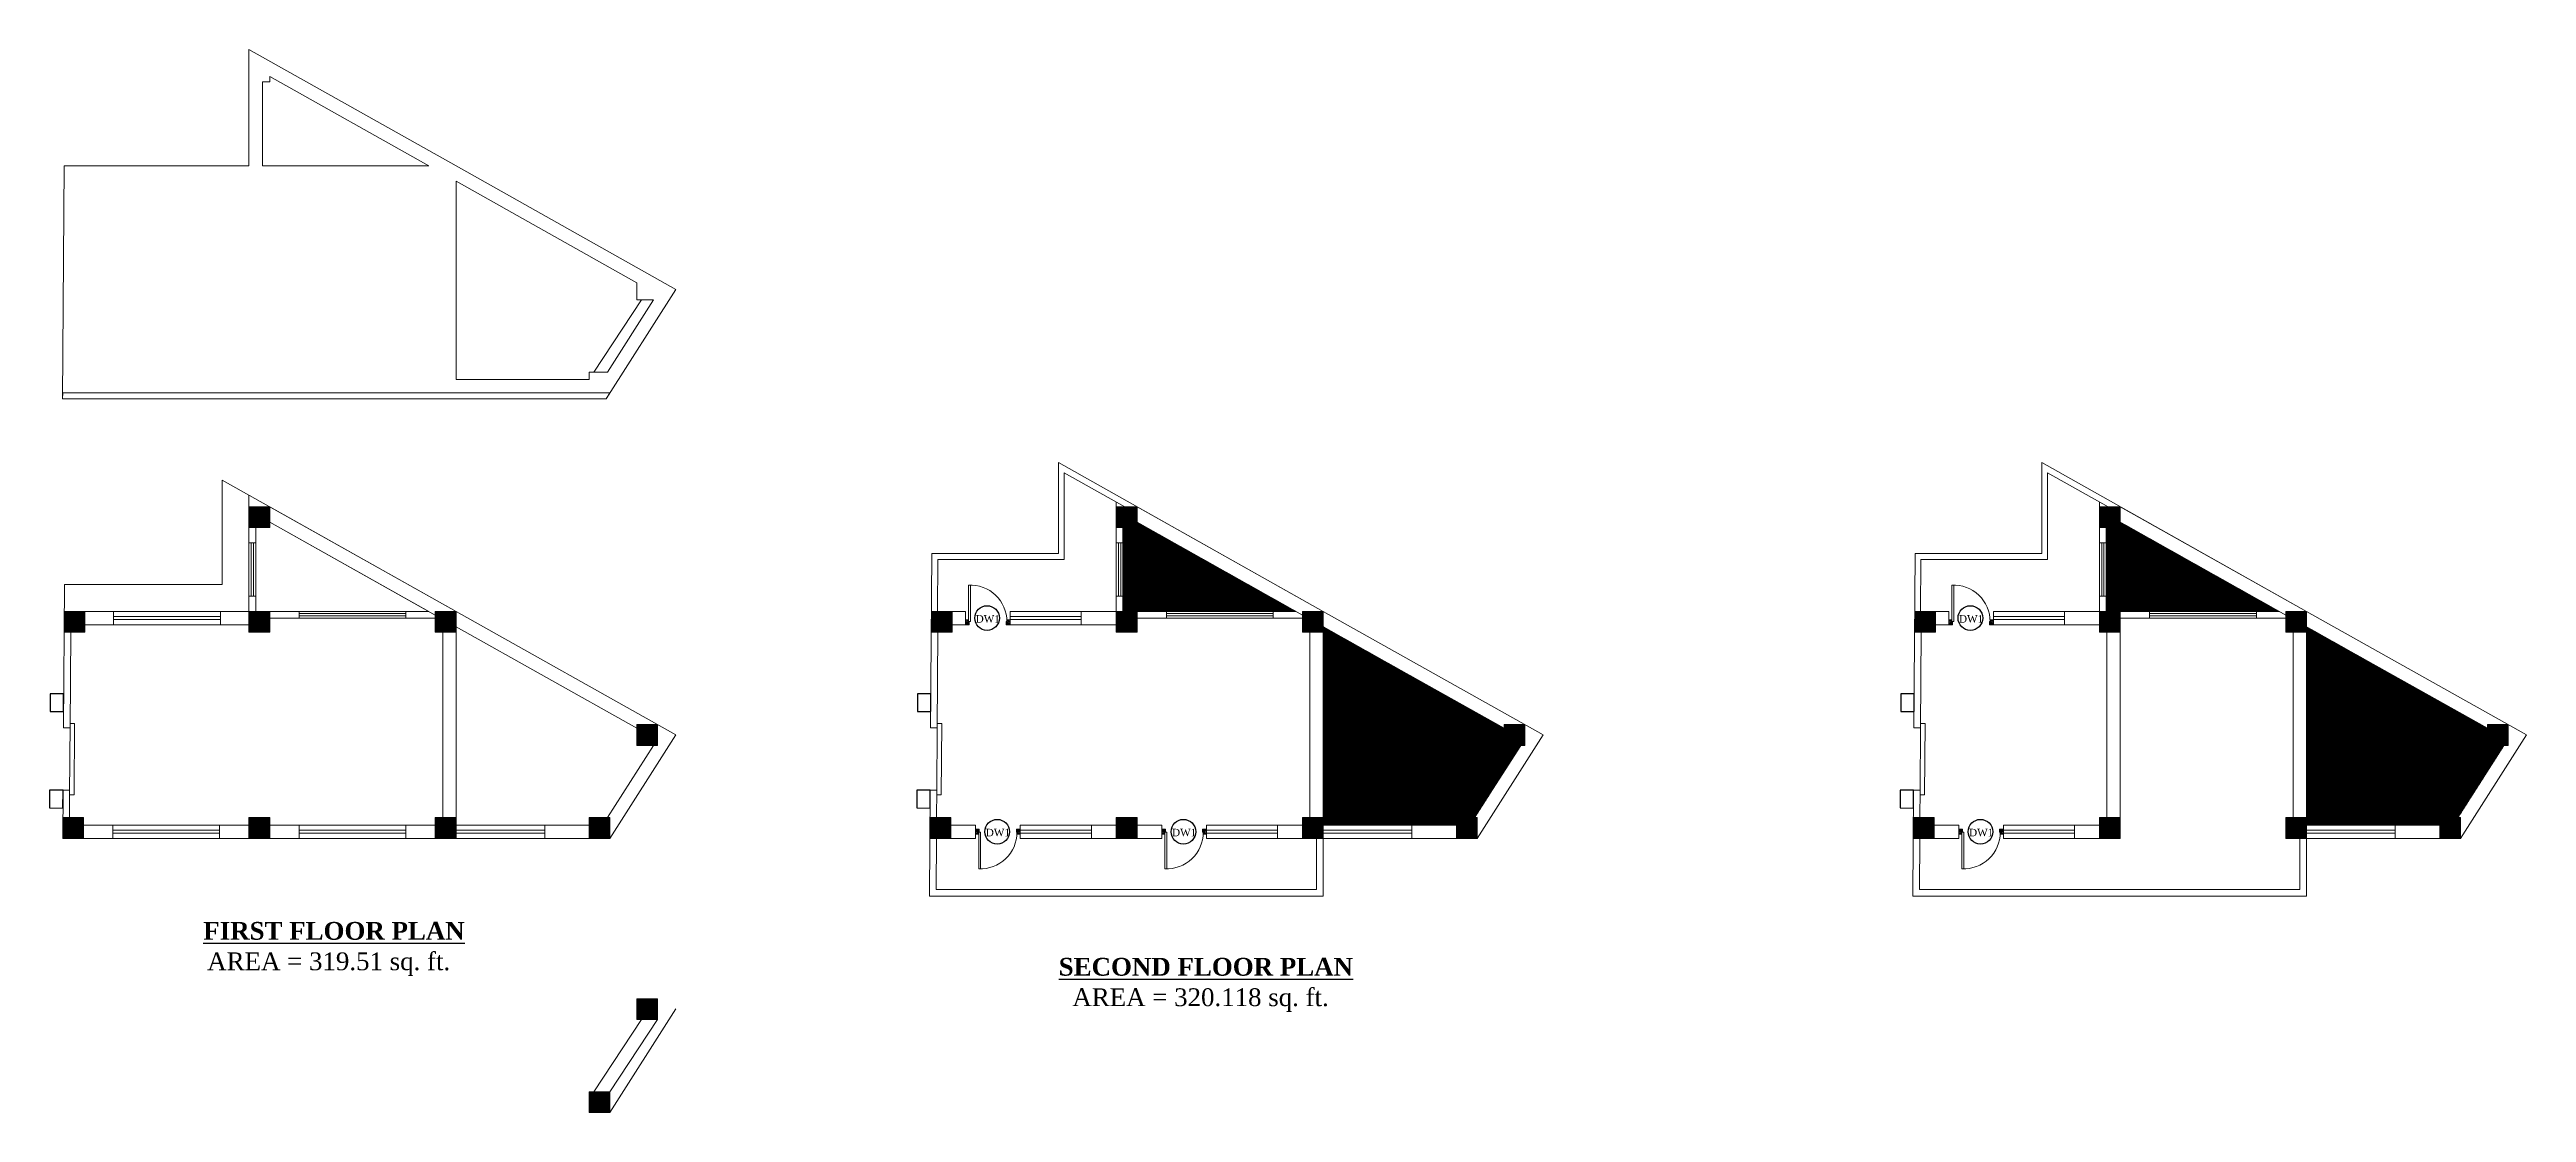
# Model space of a CAD drawing. Header units: inches. Extents: x 4069 to 291496, y -47643 to 12535.
# Drawn here: x 87554 to 89224, y -1757 to -1040 of the extents above; entities that cross this region are included whole.
import ezdxf

# ---------------------------------------------------------------- set-up
doc = ezdxf.new("R2010")
doc.units = ezdxf.units.IN
doc.header["$LTSCALE"] = 5
doc.header["$MEASUREMENT"] = 0
doc.layers.add('A-WALL', color=7, linetype='Continuous', lineweight=9)
doc.layers.add('DOOR', color=62, linetype='Continuous', lineweight=0)
doc.layers.add('TEXT', color=6, linetype='Continuous')
doc.layers.add('WALL', color=7, linetype='Continuous')
doc.styles.add('ordinary', font='times.ttf')

# ---------------------------------------------------------------- blocks, each defined once
blk = doc.blocks.new('A$C27B36B59')
at = {"layer": 'DOOR'}
for p, q in [((0, 4), (0, 0)), ((2.5, 4), (0, 4)), ((0, 0), (3, 0)), ((2.5, 2.5), (2.5, 4)), ((3, 2.5), (2.5, 2.5)), ((3, 0), (3, 2.5))]:
    blk.add_line(p, q, dxfattribs=at)
for centre, radius, start, end in [((-1.4, -0.5), 4.75, 22.1411, 72.838), ((1.3, 2.1), 1.64, 45.138, 144.8948), ((2.2, 0.3), 2.49, 83.3149, 152.658), ((0.1, 0.4), 2.05, 349.4875, 93.6805), ((2, -0.5), 2.01, 58.7447, 166.495), ((-0.1, 0.3), 1.13, 343.542, 86.947), ((2.1, -0.4), 1.17, 38.2816, 160.1519)]:
    blk.add_arc(centre, radius, start, end, dxfattribs=at)
blk = doc.blocks.new('D2')
at = {"layer": 'DOOR'}
for p, q in [((74474, 24047.6), (74474, 24018.1)), ((74474, 24047.6), (74475.5, 24047.6)), ((74475.5, 24047.6), (74475.5, 24018.1))]:
    blk.add_line(p, q, dxfattribs=at)
blk.add_arc((74474, 24047.6), 29.5, 180, 272.9146, dxfattribs=at)
at = {"layer": 'DOOR', "xscale": -1, "rotation": 180}
blk.add_blockref('A$C27B36B59', (74442, 24050.1), dxfattribs=at)
at = {"layer": 'DOOR', "rotation": 180}
blk.add_blockref('A$C27B36B59', (74478, 24050.1), dxfattribs=at)

msp = doc.modelspace()

# ---------------------------------------------------------------- hatches: boundary and pattern name
at = {"layer": 'A-WALL', "ltscale": 5}
h = msp.add_hatch(dxfattribs=at)
h.set_pattern_fill('ANSI31', color=256)
h.set_pattern_definition([(45, (63266.50053, -3000.98769), (-0.08838834765, 0.08838834765), [])])
h.paths.add_polyline_path([(87702.57855, -1348.26654), (87688.57855, -1348.26654), (87688.57855, -1362.26654), (87702.57855, -1362.26654)])
h = msp.add_hatch(dxfattribs=at)
h.set_pattern_fill('ANSI31', color=256)
h.set_pattern_definition([(45, (63851.14667, -3000.98769), (-0.08838834765, 0.08838834765), [])])
h.paths.add_polyline_path([(88287.22469, -1348.26654), (88273.22469, -1348.26654), (88273.22469, -1362.26654), (88287.22469, -1362.26654)])
h = msp.add_hatch(dxfattribs=at)
h.set_pattern_fill('ANSI31', color=256)
h.set_pattern_definition([(45, (64514.01647, -3000.98769), (-0.08838834765, 0.08838834765), [])])
h.paths.add_polyline_path([(88950.09449, -1348.26654), (88936.09449, -1348.26654), (88936.09449, -1362.26654), (88950.09449, -1362.26654)])
h = msp.add_hatch(dxfattribs=at)
h.set_pattern_fill('ANSI31', color=256)
h.set_pattern_definition([(45, (584.64614, 0), (-0.08838834765, 0.08838834765), [])])
h.paths.add_polyline_path([(88287.22469, -1358.58893), (88287.22469, -1362.26654), (88277.72469, -1362.26654), (88277.72469, -1418.79134), (88282.22469, -1418.79134), (88287.22469, -1418.79134), (88394.41285, -1418.79134)])
h = msp.add_hatch(dxfattribs=at)
h.set_pattern_fill('ANSI31', color=256)
h.set_pattern_definition([(45, (1247.51594, 0), (-0.08838834765, 0.08838834765), [])])
h.paths.add_polyline_path([(88950.09449, -1358.58893), (88950.09449, -1362.26654), (88940.59449, -1362.26654), (88940.59449, -1418.79134), (88945.09449, -1418.79134), (88950.09449, -1418.79134), (89057.28266, -1418.79134)])
h = msp.add_hatch(dxfattribs=at)
h.set_pattern_fill('ANSI31', color=256)
h.set_pattern_definition([(45, (63251.52771, -3071.51249), (-0.08838834765, 0.08838834765), [])])
h.paths.add_polyline_path([(87577.98461, -1432.79134), (87577.98461, -1418.79134), (87563.98461, -1418.79134), (87563.98461, -1432.79134)])
h = msp.add_hatch(dxfattribs=at)
h.set_pattern_fill('ANSI31', color=256)
h.set_pattern_definition([(45, (63266.50053, -3071.51249), (-0.08838834765, 0.08838834765), [])])
h.paths.add_polyline_path([(87702.57855, -1418.79134), (87688.57855, -1418.79134), (87688.57855, -1432.79134), (87702.57855, -1432.79134)])
h = msp.add_hatch(dxfattribs=at)
h.set_pattern_fill('ANSI31', color=256)
h.set_pattern_definition([(45, (63282.4462, -3071.51249), (-0.08838834765, 0.08838834765), [])])
h.paths.add_polyline_path([(87828.14534, -1432.79134), (87828.14534, -1418.79134), (87814.14534, -1418.79134), (87814.14534, -1432.79134)])
h = msp.add_hatch(dxfattribs=at)
h.set_pattern_fill('ANSI31', color=256)
h.set_pattern_definition([(45, (63836.17385, -3071.51249), (-0.08838834765, 0.08838834765), [])])
h.paths.add_polyline_path([(88162.63076, -1432.79134), (88162.63076, -1418.79134), (88148.63076, -1418.79134), (88148.63076, -1432.79134)])
h = msp.add_hatch(dxfattribs=at)
h.set_pattern_fill('ANSI31', color=256)
h.set_pattern_definition([(45, (63851.14667, -3071.51249), (-0.08838834765, 0.08838834765), [])])
h.paths.add_polyline_path([(88287.22469, -1418.79134), (88273.22469, -1418.79134), (88273.22469, -1432.79134), (88287.22469, -1432.79134)])
h = msp.add_hatch(dxfattribs=at)
h.set_pattern_fill('ANSI31', color=256)
h.set_pattern_definition([(45, (63867.09235, -3071.51249), (-0.08838834765, 0.08838834765), [])])
h.paths.add_polyline_path([(88412.79148, -1432.79134), (88412.79148, -1418.79134), (88398.79148, -1418.79134), (88398.79148, -1432.79134)])
h = msp.add_hatch(dxfattribs=at)
h.set_pattern_fill('ANSI31', color=256)
h.set_pattern_definition([(45, (64499.04365, -3071.51249), (-0.08838834765, 0.08838834765), [])])
h.paths.add_polyline_path([(88825.50056, -1432.79134), (88825.50056, -1418.79134), (88811.50056, -1418.79134), (88811.50056, -1432.79134)])
h = msp.add_hatch(dxfattribs=at)
h.set_pattern_fill('ANSI31', color=256)
h.set_pattern_definition([(45, (64514.01647, -3071.51249), (-0.08838834765, 0.08838834765), [])])
h.paths.add_polyline_path([(88950.09449, -1418.79134), (88936.09449, -1418.79134), (88936.09449, -1432.79134), (88950.09449, -1432.79134)])
h = msp.add_hatch(dxfattribs=at)
h.set_pattern_fill('ANSI31', color=256)
h.set_pattern_definition([(45, (64529.96215, -3071.51249), (-0.08838834765, 0.08838834765), [])])
h.paths.add_polyline_path([(89075.66128, -1432.79134), (89075.66128, -1418.79134), (89061.66128, -1418.79134), (89061.66128, -1432.79134)])
h = msp.add_hatch(dxfattribs=at)
h.set_pattern_fill('ANSI31', color=256)
h.paths.add_polyline_path([(88545.8648, -1509.11231), (88534.67812, -1509.11231), (88534.67812, -1497.57157), (88412.79148, -1429.11373), (88412.79148, -1432.79134), (88412.79148, -1562.79134), (88502.58241, -1562.79134), (88502.58241, -1557.79134), (88514.83378, -1557.79134)])
h = msp.add_hatch(dxfattribs=at)
h.set_pattern_fill('ANSI31', color=256)
h.set_pattern_definition([(45, (662.8698, 0), (-0.08838834765, 0.08838834765), [])])
h.paths.add_polyline_path([(89208.7346, -1509.11231), (89197.54792, -1509.11231), (89197.54792, -1497.57157), (89075.66128, -1429.11373), (89075.66128, -1432.79134), (89075.66128, -1562.79134), (89165.45221, -1562.79134), (89165.45221, -1557.79134), (89177.70358, -1557.79134)])
h = msp.add_hatch(dxfattribs=at)
h.set_pattern_fill('ANSI31', color=256)
h.set_pattern_definition([(45, (63418.33285, -2998.83345), (-0.08838834765, 0.08838834765), [])])
h.paths.add_polyline_path([(87950.03198, -1495.11231), (87950.03198, -1509.11231), (87964.03198, -1509.11231), (87964.03198, -1495.11231)])
h = msp.add_hatch(dxfattribs=at)
h.set_pattern_fill('ANSI31', color=256)
h.set_pattern_definition([(45, (64002.97899, -2998.83345), (-0.08838834765, 0.08838834765), [])])
h.paths.add_polyline_path([(88534.67812, -1495.11231), (88534.67812, -1509.11231), (88548.67812, -1509.11231), (88548.67812, -1495.11231)])
h = msp.add_hatch(dxfattribs=at)
h.set_pattern_fill('ANSI31', color=256)
h.set_pattern_definition([(45, (64665.84879, -2998.83345), (-0.08838834765, 0.08838834765), [])])
h.paths.add_polyline_path([(89197.54792, -1495.11231), (89197.54792, -1509.11231), (89211.54792, -1509.11231), (89211.54792, -1495.11231)])
h = msp.add_hatch(dxfattribs=at)
h.set_pattern_fill('ANSI31', color=256)
h.set_pattern_definition([(45, (63250.62014, -3061.5127), (-0.08838834765, 0.08838834765), [])])
h.paths.add_polyline_path([(87563.07705, -1557.79156), (87563.07705, -1571.79156), (87577.07705, -1571.79156), (87577.07705, -1557.79156)])
h = msp.add_hatch(dxfattribs=at)
h.set_pattern_fill('ANSI31', color=256)
h.set_pattern_definition([(45, (63266.50053, -3061.51249), (-0.08838834765, 0.08838834765), [])])
h.paths.add_polyline_path([(87702.57855, -1557.79134), (87688.57855, -1557.79134), (87688.57855, -1571.79134), (87702.57855, -1571.79134)])
h = msp.add_hatch(dxfattribs=at)
h.set_pattern_fill('ANSI31', color=256)
h.set_pattern_definition([(45, (63282.4462, -3061.51249), (-0.08838834765, 0.08838834765), [])])
h.paths.add_polyline_path([(87814.14534, -1557.79134), (87814.14534, -1571.79134), (87828.14534, -1571.79134), (87828.14534, -1557.79134)])
h = msp.add_hatch(dxfattribs=at)
h.set_pattern_fill('ANSI31', color=256)
h.set_pattern_definition([(45, (63386.23713, -3061.51249), (-0.08838834765, 0.08838834765), [])])
h.paths.add_polyline_path([(87917.93626, -1557.79134), (87917.93626, -1571.79134), (87931.93626, -1571.79134), (87931.93626, -1557.79134)])
h = msp.add_hatch(dxfattribs=at)
h.set_pattern_fill('ANSI31', color=256)
h.set_pattern_definition([(45, (63835.26629, -3061.5127), (-0.08838834765, 0.08838834765), [])])
h.paths.add_polyline_path([(88147.72319, -1557.79156), (88147.72319, -1571.79156), (88161.72319, -1571.79156), (88161.72319, -1557.79156)])
h = msp.add_hatch(dxfattribs=at)
h.set_pattern_fill('ANSI31', color=256)
h.set_pattern_definition([(45, (63851.14667, -3061.51249), (-0.08838834765, 0.08838834765), [])])
h.paths.add_polyline_path([(88287.22469, -1557.79134), (88273.22469, -1557.79134), (88273.22469, -1571.79134), (88287.22469, -1571.79134)])
h = msp.add_hatch(dxfattribs=at)
h.set_pattern_fill('ANSI31', color=256)
h.set_pattern_definition([(45, (63867.09235, -3061.51249), (-0.08838834765, 0.08838834765), [])])
h.paths.add_polyline_path([(88398.79148, -1557.79134), (88398.79148, -1571.79134), (88412.79148, -1571.79134), (88412.79148, -1557.79134)])
h = msp.add_hatch(dxfattribs=at)
h.set_pattern_fill('ANSI31', color=256)
h.set_pattern_definition([(45, (63970.88327, -3061.51249), (-0.08838834765, 0.08838834765), [])])
h.paths.add_polyline_path([(88502.58241, -1557.79134), (88502.58241, -1571.79134), (88516.58241, -1571.79134), (88516.58241, -1557.79134)])
h = msp.add_hatch(dxfattribs=at)
h.set_pattern_fill('ANSI31', color=256)
h.set_pattern_definition([(45, (64498.13609, -3061.5127), (-0.08838834765, 0.08838834765), [])])
h.paths.add_polyline_path([(88810.59299, -1557.79156), (88810.59299, -1571.79156), (88824.59299, -1571.79156), (88824.59299, -1557.79156)])
h = msp.add_hatch(dxfattribs=at)
h.set_pattern_fill('ANSI31', color=256)
h.set_pattern_definition([(45, (64514.01647, -3061.51249), (-0.08838834765, 0.08838834765), [])])
h.paths.add_polyline_path([(88950.09449, -1557.79134), (88936.09449, -1557.79134), (88936.09449, -1571.79134), (88950.09449, -1571.79134)])
h = msp.add_hatch(dxfattribs=at)
h.set_pattern_fill('ANSI31', color=256)
h.set_pattern_definition([(45, (64529.96215, -3061.51249), (-0.08838834765, 0.08838834765), [])])
h.paths.add_polyline_path([(89061.66128, -1557.79134), (89061.66128, -1571.79134), (89075.66128, -1571.79134), (89075.66128, -1557.79134)])
h = msp.add_hatch(dxfattribs=at)
h.set_pattern_fill('ANSI31', color=256)
h.set_pattern_definition([(45, (64633.75308, -3061.51249), (-0.08838834765, 0.08838834765), [])])
h.paths.add_polyline_path([(89165.45221, -1557.79134), (89165.45221, -1571.79134), (89179.45221, -1571.79134), (89179.45221, -1557.79134)])
h = msp.add_hatch(dxfattribs=at)
h.set_pattern_fill('ANSI31', color=256)
h.set_pattern_definition([(45, (63418.33285, -3183.54977), (-0.08838834765, 0.08838834765), [])])
h.paths.add_polyline_path([(87950.03198, -1679.82863), (87950.03198, -1693.82863), (87964.03198, -1693.82863), (87964.03198, -1679.82863)])
h = msp.add_hatch(dxfattribs=at)
h.set_pattern_fill('ANSI31', color=256)
h.set_pattern_definition([(45, (63386.23713, -3246.22881), (-0.08838834765, 0.08838834765), [])])
h.paths.add_polyline_path([(87917.93626, -1742.50767), (87917.93626, -1756.50767), (87931.93626, -1756.50767), (87931.93626, -1742.50767)])

# ---------------------------------------------------------------- linework, layer by layer
for p, q in [((87688.57855, -1040.15851), (87828.14534, -1118.54643)), ((87688.57855, -1040.15851), (87688.57855, -1118.54643)), ((87697.57855, -1062.02163), (87697.57855, -1118.54643)), ((87702.57855, -1062.02163), (87697.88764, -1062.02163)), ((87563.98461, -1118.54643), (87562.95952, -1275.54643)), ((87688.57855, -1118.54643), (87563.98461, -1118.54643)), ((87976.39122, -1201.80898), (87828.14534, -1118.54643)), ((87929.38642, -1275.54643), (87976.39122, -1201.80898)), ((87921.15608, -1257.54643), (87953.2518, -1208.86739)), ((87562.95952, -1275.54643), (87929.38642, -1275.54643)), ((87562.98564, -1271.54643), (87931.93626, -1271.54643)), ((88234.22469, -1318.499), (88412.79148, -1418.79134)), ((88234.22469, -1318.499), (88234.22469, -1379.79134)), ((88897.09449, -1318.499), (89075.66128, -1418.79134)), ((88897.09449, -1318.499), (88897.09449, -1379.79134)), ((87670.57855, -1330.29369), (87828.14534, -1418.79134)), ((87670.57855, -1330.29369), (87670.57855, -1400.79134)), ((88238.22469, -1325.33334), (88238.22469, -1383.79134)), ((88238.22469, -1325.33334), (88279.05641, -1348.26654)), ((88901.09449, -1325.33334), (88941.92621, -1348.26654)), ((88901.09449, -1325.33334), (88901.09449, -1383.79134)), ((87688.57855, -1340.40342), (87688.57855, -1418.79134)), ((87702.57855, -1348.26654), (87688.57855, -1348.26654)), ((87828.14534, -1418.79134), (87702.57855, -1348.26654)), ((88273.22469, -1344.99115), (88273.22469, -1418.79134)), ((88287.22469, -1348.26654), (88273.22469, -1348.26654)), ((88412.79148, -1418.79134), (88287.22469, -1348.26654)), ((88936.09449, -1344.99115), (88936.09449, -1418.79134)), ((88950.09449, -1348.26654), (88936.09449, -1348.26654)), ((89075.66128, -1418.79134), (88950.09449, -1348.26654)), ((87693.07855, -1362.26654), (87693.07855, -1418.79134)), ((87702.57855, -1358.58893), (87814.14534, -1421.25061)), ((88277.72469, -1362.26654), (88277.72469, -1418.79134)), ((88287.22469, -1358.58893), (88398.79148, -1421.25061)), ((88940.59449, -1362.26654), (88940.59449, -1418.79134)), ((88950.09449, -1358.58893), (89061.66128, -1421.25061)), ((87693.07855, -1372.52894), (87688.57855, -1372.52894)), ((87690.07855, -1408.52894), (87690.07855, -1372.52894)), ((87691.57855, -1408.52894), (87691.57855, -1372.52894)), ((88148.8854, -1379.79134), (88148.11755, -1497.393)), ((88234.22469, -1379.79134), (88148.8854, -1379.79134)), ((88152.85937, -1383.79134), (88152.63084, -1418.79134)), ((88238.22469, -1383.79134), (88152.85937, -1383.79134)), ((88277.72469, -1372.52894), (88273.22469, -1372.52894)), ((88274.72469, -1408.52894), (88274.72469, -1372.52894)), ((88276.22469, -1408.52894), (88276.22469, -1372.52894)), ((88811.7552, -1379.79134), (88810.98735, -1497.393)), ((88897.09449, -1379.79134), (88811.7552, -1379.79134)), ((88815.72917, -1383.79134), (88815.50064, -1418.79134)), ((88901.09449, -1383.79134), (88815.72917, -1383.79134)), ((88940.59449, -1372.52894), (88936.09449, -1372.52894)), ((88937.59449, -1408.52894), (88937.59449, -1372.52894)), ((88939.09449, -1408.52894), (88939.09449, -1372.52894)), ((87564.10214, -1400.79134), (87563.4714, -1497.393)), ((87670.57855, -1400.79134), (87564.10214, -1400.79134)), ((87577.98461, -1418.79134), (87563.98461, -1418.79134)), ((87688.57855, -1418.79134), (87577.98461, -1418.79134)), ((87577.98461, -1427.79134), (87577.98461, -1418.79134)), ((87597.28158, -1427.79134), (87597.28158, -1418.79134)), ((87669.28158, -1427.79134), (87669.28158, -1418.79134)), ((87693.07855, -1408.52894), (87688.57855, -1408.52894)), ((87697.57855, -1418.79134), (87688.57855, -1418.79134)), ((87702.57855, -1418.79134), (87809.76671, -1418.79134)), ((87722.36194, -1423.29134), (87722.36194, -1418.79134)), ((87794.36194, -1423.29134), (87794.36194, -1418.79134)), ((87828.14534, -1432.79134), (87828.14534, -1418.79134)), ((87976.39122, -1502.05389), (87828.14534, -1418.79134)), ((88162.63076, -1418.79134), (88148.63076, -1418.79134)), ((88162.63076, -1427.79134), (88162.63076, -1418.79134)), ((88171.63076, -1418.79134), (88162.63076, -1418.79134)), ((88171.63076, -1418.79134), (88171.63076, -1427.79134)), ((88273.22469, -1418.79134), (88201.67227, -1418.79134)), ((88201.67227, -1427.79134), (88201.67227, -1418.79134)), ((88249.67227, -1427.79134), (88249.67227, -1418.79134)), ((88277.72469, -1408.52894), (88273.22469, -1408.52894)), ((88282.22469, -1418.79134), (88273.22469, -1418.79134)), ((88287.22469, -1418.79134), (88394.41285, -1418.79134)), ((88307.00809, -1423.29134), (88307.00809, -1418.79134)), ((88379.00809, -1423.29134), (88379.00809, -1418.79134)), ((88412.79148, -1432.79134), (88412.79148, -1418.79134)), ((88561.03736, -1502.05389), (88412.79148, -1418.79134)), ((88825.50056, -1418.79134), (88811.50056, -1418.79134)), ((88834.50056, -1418.79134), (88825.50056, -1418.79134)), ((88825.50056, -1427.79134), (88825.50056, -1418.79134)), ((88834.50056, -1418.79134), (88834.50056, -1427.79134)), ((88936.09449, -1418.79134), (88864.54207, -1418.79134)), ((88864.54207, -1427.79134), (88864.54207, -1418.79134)), ((88912.54207, -1427.79134), (88912.54207, -1418.79134)), ((88940.59449, -1408.52894), (88936.09449, -1408.52894)), ((88945.09449, -1418.79134), (88936.09449, -1418.79134)), ((88950.09449, -1418.79134), (89057.28266, -1418.79134)), ((88969.87789, -1423.29134), (88969.87789, -1418.79134)), ((89041.87789, -1423.29134), (89041.87789, -1418.79134)), ((89075.66128, -1432.79134), (89075.66128, -1418.79134)), ((89223.90716, -1502.05389), (89075.66128, -1418.79134)), ((87568.39328, -1432.79134), (87567.93774, -1497.393)), ((87577.98461, -1427.79134), (87688.57855, -1427.79134)), ((87669.28158, -1422.29134), (87597.28158, -1422.29134)), ((87669.28158, -1424.29134), (87597.28158, -1424.29134)), ((87702.57855, -1423.29134), (87814.14534, -1423.29134)), ((87722.36194, -1420.29134), (87794.36194, -1420.29134)), ((87722.36194, -1421.79134), (87794.36194, -1421.79134)), ((87819.14534, -1557.79134), (87819.14534, -1432.79134)), ((87950.03198, -1497.57157), (87828.14534, -1429.11373)), ((87828.14534, -1571.79134), (87828.14534, -1432.79134)), ((88153.03943, -1432.79134), (88152.58388, -1497.393)), ((88162.63076, -1427.79134), (88171.63076, -1427.79134)), ((88249.67227, -1422.29134), (88201.67227, -1422.29134)), ((88249.67227, -1424.29134), (88201.67227, -1424.29134)), ((88201.67227, -1427.79134), (88273.22469, -1427.79134)), ((88287.22469, -1423.29134), (88398.79148, -1423.29134)), ((88307.00809, -1420.29134), (88379.00809, -1420.29134)), ((88307.00809, -1421.79134), (88379.00809, -1421.79134)), ((88403.79148, -1557.79134), (88403.79148, -1432.79134)), ((88534.67812, -1497.57157), (88412.79148, -1429.11373)), ((88412.79148, -1571.79134), (88412.79148, -1432.79134)), ((88815.90923, -1432.79134), (88815.45368, -1497.393)), ((88825.50056, -1427.79134), (88834.50056, -1427.79134)), ((88912.54207, -1422.29134), (88864.54207, -1422.29134)), ((88912.54207, -1424.29134), (88864.54207, -1424.29134)), ((88864.54207, -1427.79134), (88936.09449, -1427.79134)), ((88941.09449, -1432.79134), (88941.09449, -1557.79134)), ((88950.09449, -1423.29134), (89061.66128, -1423.29134)), ((88950.09449, -1432.79134), (88950.09449, -1557.79134)), ((88969.87789, -1420.29134), (89041.87789, -1420.29134)), ((88969.87789, -1421.79134), (89041.87789, -1421.79134)), ((89066.66128, -1557.79134), (89066.66128, -1432.79134)), ((89197.54792, -1497.57157), (89075.66128, -1429.11373)), ((89075.66128, -1571.79134), (89075.66128, -1432.79134)), ((87563.4714, -1497.393), (87567.93774, -1497.393)), ((87567.95889, -1494.39307), (87567.62043, -1542.39084)), ((87570.95882, -1494.41423), (87567.95875, -1494.41423)), ((87570.95882, -1494.41423), (87570.62036, -1542.41199)), ((87931.93626, -1571.79134), (87976.39122, -1502.05389)), ((87931.93626, -1571.79134), (87976.39122, -1502.05389)), ((88148.11755, -1497.393), (88152.58388, -1497.393)), ((88152.60504, -1494.39307), (88152.26658, -1542.39084)), ((88155.60496, -1494.41423), (88152.60489, -1494.41423)), ((88155.60496, -1494.41423), (88155.2665, -1542.41199)), ((88516.58241, -1571.79134), (88561.03736, -1502.05389)), ((88516.58241, -1571.79134), (88561.03736, -1502.05389)), ((88810.98735, -1497.393), (88815.45368, -1497.393)), ((88815.47484, -1494.39307), (88815.13638, -1542.39084)), ((88818.47476, -1494.41423), (88815.47469, -1494.41423)), ((88818.47476, -1494.41423), (88818.1363, -1542.41199)), ((89179.45221, -1571.79134), (89223.90716, -1502.05389)), ((89179.45221, -1571.79134), (89223.90716, -1502.05389)), ((87930.18763, -1557.79134), (87961.21866, -1509.11231)), ((88514.83378, -1557.79134), (88545.8648, -1509.11231)), ((89177.70358, -1557.79134), (89208.7346, -1509.11231)), ((87563.19718, -1539.393), (87562.98564, -1571.79134)), ((87563.19718, -1539.393), (87567.64157, -1539.393)), ((87567.64157, -1539.393), (87567.51183, -1557.79156)), ((87570.62036, -1542.41199), (87567.62029, -1542.41199)), ((88147.84332, -1539.393), (88147.37714, -1610.79134)), ((88147.84332, -1539.393), (88152.28772, -1539.393)), ((88152.28772, -1539.393), (88152.15798, -1557.79156)), ((88155.2665, -1542.41199), (88152.26643, -1542.41199)), ((88810.71312, -1539.393), (88810.24694, -1610.79134)), ((88810.71312, -1539.393), (88815.15752, -1539.393)), ((88815.15752, -1539.393), (88815.02778, -1557.79156)), ((88818.1363, -1542.41199), (88815.13623, -1542.41199)), ((87577.01176, -1562.79134), (87688.57855, -1562.79134)), ((87596.79515, -1562.79134), (87596.79515, -1571.79134)), ((87596.79515, -1566.29134), (87668.79515, -1566.29134)), ((87596.79515, -1568.29134), (87668.79515, -1568.29134)), ((87668.79515, -1562.79134), (87668.79515, -1571.79134)), ((87702.57855, -1562.79134), (87814.14534, -1562.79134)), ((87722.36194, -1562.79134), (87722.36194, -1571.79134)), ((87722.36194, -1566.29134), (87794.36194, -1566.29134)), ((87722.36194, -1568.29134), (87794.36194, -1568.29134)), ((87794.36194, -1562.79134), (87794.36194, -1571.79134)), ((87828.14534, -1562.79134), (87917.93626, -1562.79134)), ((87887.93626, -1566.29134), (87828.14534, -1566.29134)), ((87887.93626, -1568.29134), (87828.14534, -1568.29134)), ((87887.93626, -1562.79134), (87887.93626, -1571.79134)), ((88161.6579, -1562.79134), (88178.4413, -1562.79134)), ((88178.4413, -1571.79134), (88178.4413, -1562.79134)), ((88208.4413, -1562.79134), (88208.4413, -1571.79134)), ((88208.4413, -1562.79134), (88273.22469, -1562.79134)), ((88256.4413, -1566.29134), (88208.4413, -1566.29134)), ((88256.4413, -1568.29134), (88208.4413, -1568.29134)), ((88256.4413, -1562.79134), (88256.4413, -1571.79134)), ((88287.22469, -1562.79134), (88304.00809, -1562.79134)), ((88304.00809, -1571.79134), (88304.00809, -1562.79134)), ((88334.00809, -1562.79134), (88334.00809, -1571.79134)), ((88334.00809, -1562.79134), (88398.79148, -1562.79134)), ((88382.00809, -1566.29134), (88334.00809, -1566.29134)), ((88382.00809, -1568.29134), (88334.00809, -1568.29134)), ((88382.00809, -1562.79134), (88382.00809, -1571.79134)), ((88412.79148, -1562.79134), (88502.58241, -1562.79134)), ((88472.58241, -1566.29134), (88412.79148, -1566.29134)), ((88472.58241, -1568.29134), (88412.79148, -1568.29134)), ((88472.58241, -1562.79134), (88472.58241, -1571.79134)), ((88824.5277, -1562.79134), (88841.3111, -1562.79134)), ((88841.3111, -1571.79134), (88841.3111, -1562.79134)), ((88871.3111, -1562.79134), (88936.09449, -1562.79134)), ((88871.3111, -1562.79134), (88871.3111, -1571.79134)), ((88919.3111, -1566.29134), (88871.3111, -1566.29134)), ((88919.3111, -1568.29134), (88871.3111, -1568.29134)), ((88919.3111, -1562.79134), (88919.3111, -1571.79134)), ((89075.66128, -1562.79134), (89165.45221, -1562.79134)), ((89135.45221, -1566.29134), (89075.66128, -1566.29134)), ((89135.45221, -1568.29134), (89075.66128, -1568.29134)), ((89135.45221, -1562.79134), (89135.45221, -1571.79134)), ((87562.98564, -1571.79134), (87828.14534, -1571.79134)), ((87828.14534, -1571.79134), (87917.93626, -1571.79134)), ((88147.63178, -1571.79134), (88178.4413, -1571.79134)), ((88152.13188, -1571.79156), (88151.90662, -1606.29134)), ((88208.4413, -1571.79134), (88304.00809, -1571.79134)), ((88334.00809, -1571.79134), (88412.79148, -1571.79134)), ((88408.29148, -1571.79134), (88408.29148, -1606.29134)), ((88412.79148, -1571.79134), (88502.58241, -1571.79134)), ((88412.79148, -1571.79134), (88412.79148, -1610.79134)), ((88810.50158, -1571.79134), (88841.3111, -1571.79134)), ((88815.00168, -1571.79156), (88814.77642, -1606.29134)), ((88936.09441, -1571.79134), (88871.3111, -1571.79134)), ((89071.16128, -1571.79134), (89071.16128, -1606.29134)), ((89075.66128, -1571.79134), (89165.45221, -1571.79134)), ((89075.66128, -1571.79134), (89075.66128, -1610.79134)), ((88147.37714, -1610.79134), (88412.79148, -1610.79134)), ((88151.90662, -1606.29134), (88408.29148, -1606.29134)), ((88810.24694, -1610.79134), (89075.66128, -1610.79134)), ((88814.77642, -1606.29134), (89071.16128, -1606.29134)), ((87921.15608, -1742.50767), (87953.2518, -1693.82863)), ((87931.93626, -1756.50767), (87976.39122, -1686.77022)), ((87931.93626, -1756.50767), (87976.39122, -1686.77022)), ((87931.93626, -1742.50767), (87964.03198, -1693.82863))]:
    msp.add_line(p, q, dxfattribs=at)
for points in [[(87702.57855, -1058.34402), (87702.57855, -1062.02163), (87697.57855, -1062.02163), (87697.57855, -1118.54643), (87697.57855, -1118.54643), (87702.57855, -1118.54643), (87809.76671, -1118.54643)], [(87697.57855, -1118.54643), (87697.57855, -1062.02163), (87702.57855, -1062.02163), (87702.57855, -1058.34402), (87809.76671, -1118.54643), (87702.57855, -1118.54643)], [(87828.14534, -1128.86882), (87828.14534, -1132.54643), (87828.14534, -1262.54643), (87917.93626, -1262.54643), (87917.93626, -1257.54643), (87930.18763, -1257.54643), (87961.21866, -1208.86739), (87950.03198, -1208.86739), (87950.03198, -1197.32666)], [(87828.14534, -1132.54643), (87828.14534, -1128.86882), (87950.03198, -1197.32666), (87950.03198, -1208.86739), (87953.2518, -1208.86739), (87921.15608, -1257.54643), (87917.93626, -1257.54643), (87917.93626, -1262.54643), (87828.14534, -1262.54643)], [(87931.93626, -1271.54643), (87562.98564, -1271.54643), (87562.95952, -1275.54643), (87929.38642, -1275.54643)], [(87702.57855, -1358.58893), (87702.57855, -1362.26654), (87693.07855, -1362.26654), (87693.07855, -1418.79134), (87697.57855, -1418.79134), (87702.57855, -1418.79134), (87809.76671, -1418.79134)], [(87828.14534, -1429.11373), (87828.14534, -1432.79134), (87828.14534, -1562.79134), (87917.93626, -1562.79134), (87917.93626, -1557.79134), (87930.18763, -1557.79134), (87961.21866, -1509.11231), (87950.03198, -1509.11231), (87950.03198, -1497.57157)]]:
    msp.add_lwpolyline(points, close=True, dxfattribs=at)
at = {"layer": 'A-WALL', "ltscale": 5, "elevation": -58.16904}
for points in [[(87688.57855, -1362.26654), (87702.57855, -1362.26654), (87702.57855, -1348.26654), (87688.57855, -1348.26654)], [(88273.22469, -1362.26654), (88287.22469, -1362.26654), (88287.22469, -1348.26654), (88273.22469, -1348.26654)], [(88936.09449, -1362.26654), (88950.09449, -1362.26654), (88950.09449, -1348.26654), (88936.09449, -1348.26654)], [(87563.98461, -1432.79134), (87577.98461, -1432.79134), (87577.98461, -1418.79134), (87563.98461, -1418.79134)], [(87688.57855, -1432.79134), (87702.57855, -1432.79134), (87702.57855, -1418.79134), (87688.57855, -1418.79134)], [(87814.14534, -1432.79134), (87828.14534, -1432.79134), (87828.14534, -1418.79134), (87814.14534, -1418.79134)], [(88148.63076, -1432.79134), (88162.63076, -1432.79134), (88162.63076, -1418.79134), (88148.63076, -1418.79134)], [(88273.22469, -1432.79134), (88287.22469, -1432.79134), (88287.22469, -1418.79134), (88273.22469, -1418.79134)], [(88398.79148, -1432.79134), (88412.79148, -1432.79134), (88412.79148, -1418.79134), (88398.79148, -1418.79134)], [(88811.50056, -1432.79134), (88825.50056, -1432.79134), (88825.50056, -1418.79134), (88811.50056, -1418.79134)], [(88936.09449, -1432.79134), (88950.09449, -1432.79134), (88950.09449, -1418.79134), (88936.09449, -1418.79134)], [(89061.66128, -1432.79134), (89075.66128, -1432.79134), (89075.66128, -1418.79134), (89061.66128, -1418.79134)], [(87950.03198, -1495.11231), (87964.03198, -1495.11231), (87964.03198, -1509.11231), (87950.03198, -1509.11231)], [(88534.67812, -1495.11231), (88548.67812, -1495.11231), (88548.67812, -1509.11231), (88534.67812, -1509.11231)], [(89197.54792, -1495.11231), (89211.54792, -1495.11231), (89211.54792, -1509.11231), (89197.54792, -1509.11231)], [(87563.07705, -1557.79156), (87577.07705, -1557.79156), (87577.07705, -1571.79156), (87563.07705, -1571.79156)], [(87688.57855, -1557.79134), (87702.57855, -1557.79134), (87702.57855, -1571.79134), (87688.57855, -1571.79134)], [(87814.14534, -1557.79134), (87828.14534, -1557.79134), (87828.14534, -1571.79134), (87814.14534, -1571.79134)], [(87917.93626, -1557.79134), (87931.93626, -1557.79134), (87931.93626, -1571.79134), (87917.93626, -1571.79134)], [(88147.72319, -1557.79156), (88161.72319, -1557.79156), (88161.72319, -1571.79156), (88147.72319, -1571.79156)], [(88273.22469, -1557.79134), (88287.22469, -1557.79134), (88287.22469, -1571.79134), (88273.22469, -1571.79134)], [(88398.79148, -1557.79134), (88412.79148, -1557.79134), (88412.79148, -1571.79134), (88398.79148, -1571.79134)], [(88502.58241, -1557.79134), (88516.58241, -1557.79134), (88516.58241, -1571.79134), (88502.58241, -1571.79134)], [(88810.59299, -1557.79156), (88824.59299, -1557.79156), (88824.59299, -1571.79156), (88810.59299, -1571.79156)], [(88936.09449, -1557.79134), (88950.09449, -1557.79134), (88950.09449, -1571.79134), (88936.09449, -1571.79134)], [(89061.66128, -1557.79134), (89075.66128, -1557.79134), (89075.66128, -1571.79134), (89061.66128, -1571.79134)], [(89165.45221, -1557.79134), (89179.45221, -1557.79134), (89179.45221, -1571.79134), (89165.45221, -1571.79134)], [(87950.03198, -1679.82863), (87964.03198, -1679.82863), (87964.03198, -1693.82863), (87950.03198, -1693.82863)], [(87917.93626, -1742.50767), (87931.93626, -1742.50767), (87931.93626, -1756.50767), (87917.93626, -1756.50767)]]:
    msp.add_lwpolyline(points, close=True, dxfattribs=at)
at = {"layer": 'TEXT'}
for centre in [(88186.15699, -1423.29134, -58.16904), (88849.02679, -1423.29134, -58.16904), (88192.96753, -1567.29134, -58.16904), (88318.53432, -1567.29134, -58.16904), (88855.83733, -1567.29134, -58.16904)]:
    msp.add_circle(centre, 8.29786, dxfattribs=at)
at = {"layer": 'WALL', "color": 2, "linetype": 'ByBlock', "ltscale": 5, "elevation": -58.16904}
for points in [[(87554.62213, -1474.27904), (87554.54378, -1486.27901), (87563.54323, -1486.39313), (87563.62158, -1474.39316)], [(88139.26827, -1474.27904), (88139.18992, -1486.27901), (88148.18937, -1486.39313), (88148.26772, -1474.39316)], [(88802.13807, -1474.27904), (88802.05972, -1486.27901), (88811.05917, -1486.39313), (88811.13752, -1474.39316)], [(87554.19773, -1539.27888), (87554.11938, -1551.27886), (87563.11883, -1551.39297), (87563.19718, -1539.393)], [(88138.84387, -1539.27888), (88138.76552, -1551.27886), (88147.76497, -1551.39297), (88147.84332, -1539.393)], [(88801.71367, -1539.27888), (88801.63532, -1551.27886), (88810.63477, -1551.39297), (88810.71312, -1539.393)]]:
    msp.add_lwpolyline(points, close=True, dxfattribs=at)

# ---------------------------------------------------------------- block references
at = {"layer": 'WALL', "color": 2, "linetype": 'ByBlock', "xscale": 0.8332999999984168, "yscale": 0.8333000000000084, "zscale": 0.8333, "rotation": 180}
for p in [(150234.10751, 18613.14692, -58.16904), (150896.97731, 18613.14692, -58.16904)]:
    msp.add_blockref('D2', p, dxfattribs=at)
at = {"layer": 'WALL', "color": 2, "linetype": 'ByBlock', "xscale": -0.8332999999984168, "yscale": 0.8333000000000084, "zscale": 0.8333}
for p in [(150240.91805, -21606.563, -58.16904), (150366.48484, -21606.563, -58.16904), (150903.78785, -21606.563, -58.16904)]:
    msp.add_blockref('D2', p, dxfattribs=at)

# ---------------------------------------------------------------- texts
at = {"layer": 'TEXT', "style": 'ordinary'}
for p in [(88178.44457, -1426.35546, -58.16904), (88841.31437, -1426.35546, -58.16904), (88185.25511, -1570.35546, -58.16904), (88310.8219, -1570.35546, -58.16904), (88848.12491, -1570.35546, -58.16904)]:
    msp.add_text('DW1', height=5, rotation=0.00038808, dxfattribs=at).set_placement(p)
at = {"layer": 'TEXT', "char_height": 12, "width": 219.8150831, "attachment_point": 8, "rotation": 359.99961192, "style": 'ordinary'}
for s, insert in [('{\\fTimes New Roman|b1|i0|c0|p18;\\LFIRST FLOOR PLAN}', (87745.90048, -1640.29731)), ('AREA = 319.51 sq. ft.', (87742.31572, -1664.53806)), ('{\\fTimes New Roman|b1|i0|c0|p18;\\LSECOND FLOOR PLAN}', (88333.64372, -1664.50587)), ('AREA = 320.118 sq. ft.', (88330.05895, -1688.74662))]:
    msp.add_mtext(s, dxfattribs=dict(at, insert=insert))

doc.saveas('drawing.dxf')
